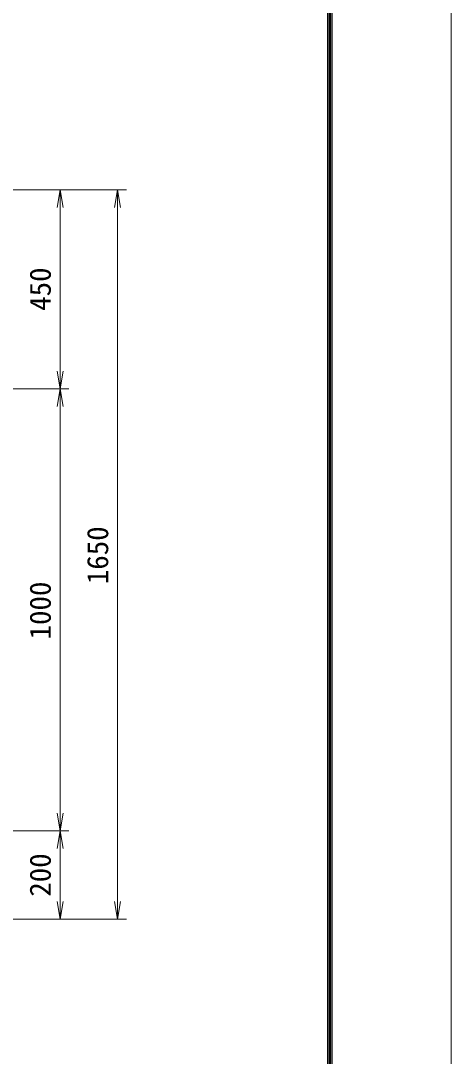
# Model space of a CAD drawing. Units: millimetres, scale not verified. Extents: x -4200 to 4200, y -2970 to 2970.
# Drawn here: x 3225 to 4200, y -799 to 1544 of the extents above; entities that cross this region are included whole.
import ezdxf
from ezdxf.enums import TextEntityAlignment as Align

# ---------------------------------------------------------------- set-up
doc = ezdxf.new("R2010")
doc.units = ezdxf.units.MM
doc.header["$LTSCALE"] = 20
for name, color, linetype, lineweight in [('0-7_D-STR-DIM', 7, 'Continuous', 9), ('0-8_0', 7, 'Continuous', 9), ('0-B_D-TTL', 7, 'Continuous', 9)]:
    doc.layers.add(name, color=color, linetype=linetype, lineweight=lineweight)
doc.styles.add('ＭＳ ゴシック', font='')
doc.styles.get('ＭＳ ゴシック').set_extended_font_data('MS Gothic')

# ---------------------------------------------------------------- blocks, each defined once
blk = doc.blocks.new('_Open')
at = {"layer": '0-8_0'}
blk.add_line((-20, 3.33), (0, 0), dxfattribs=at)
blk.add_lwpolyline([(-20, -3.33), (0, 0), (-20, 0)], dxfattribs=at)

msp = doc.modelspace()

# ---------------------------------------------------------------- linework, layer by layer
at = {"layer": '0-7_D-STR-DIM'}
for p, q in [((2535.67, 1161.37), (3334.22, 1161.37)), ((2555.67, 1161.37), (3464.22, 1161.37)), ((3314.22, 751.37), (3314.22, 1121.37)), ((3444.22, 1121.37), (3444.22, -448.63)), ((3004.22, 711.37), (3334.22, 711.37)), ((3024.22, 711.37), (3334.22, 711.37)), ((3314.22, 671.37), (3314.22, -248.63)), ((2629.22, -288.63), (3334.22, -288.63)), ((2649.22, -288.63), (3334.22, -288.63)), ((3314.22, -328.63), (3314.22, -448.63)), ((2534.47, -488.63), (3334.22, -488.63)), ((2534.47, -488.63), (3464.22, -488.63))]:
    msp.add_line(p, q, dxfattribs=at)
at = {"layer": '0-B_D-TTL', "color": 2, "lineweight": 18}
msp.add_lwpolyline([(-4200, 2970), (4200, 2970), (4200, -2970), (-4200, -2970)], close=True, dxfattribs=at)
at = {"layer": '0-B_D-TTL'}
for points in [[(-3930, 2750), (3930, 2750), (3930, -2750), (-3930, -2750)], [(-3927.5, 2747.5), (3927.5, 2747.5), (3927.5, -2747.5), (-3927.5, -2747.5)], [(-3925, 2745), (3925, 2745), (3925, -2745), (-3925, -2745)], [(-3922.5, 2742.5), (3922.5, 2742.5), (3922.5, -2742.5), (-3922.5, -2742.5)], [(-3920, 2740), (3920, 2740), (3920, -2740), (-3920, -2740)]]:
    msp.add_lwpolyline(points, close=True, dxfattribs=at)

# ---------------------------------------------------------------- block references
at = {"layer": '0-7_D-STR-DIM', "xscale": 2, "yscale": 2}
for p, rotation in [((3314.22, 1161.37), 90), ((3444.22, 1161.37), 90), ((3314.22, 711.37), 270), ((3314.22, 711.37), 90), ((3314.22, -288.63), 270), ((3314.22, -288.63), 90), ((3314.22, -488.63), 270), ((3444.22, -488.63), 270)]:
    msp.add_blockref('_Open', p, dxfattribs=dict(at, rotation=rotation))

# ---------------------------------------------------------------- texts
at = {"layer": '0-7_D-STR-DIM', "style": 'ＭＳ ゴシック'}
for s, p in [('450', (3307.47, 887.87)), ('1650', (3437.47, 269.47)), ('1000', (3307.47, 144.47)), ('200', (3307.47, -437.63))]:
    msp.add_text(s, height=48.09, rotation=90, dxfattribs=at).set_placement(p, align=Align.BOTTOM_LEFT)

doc.saveas('drawing.dxf')
